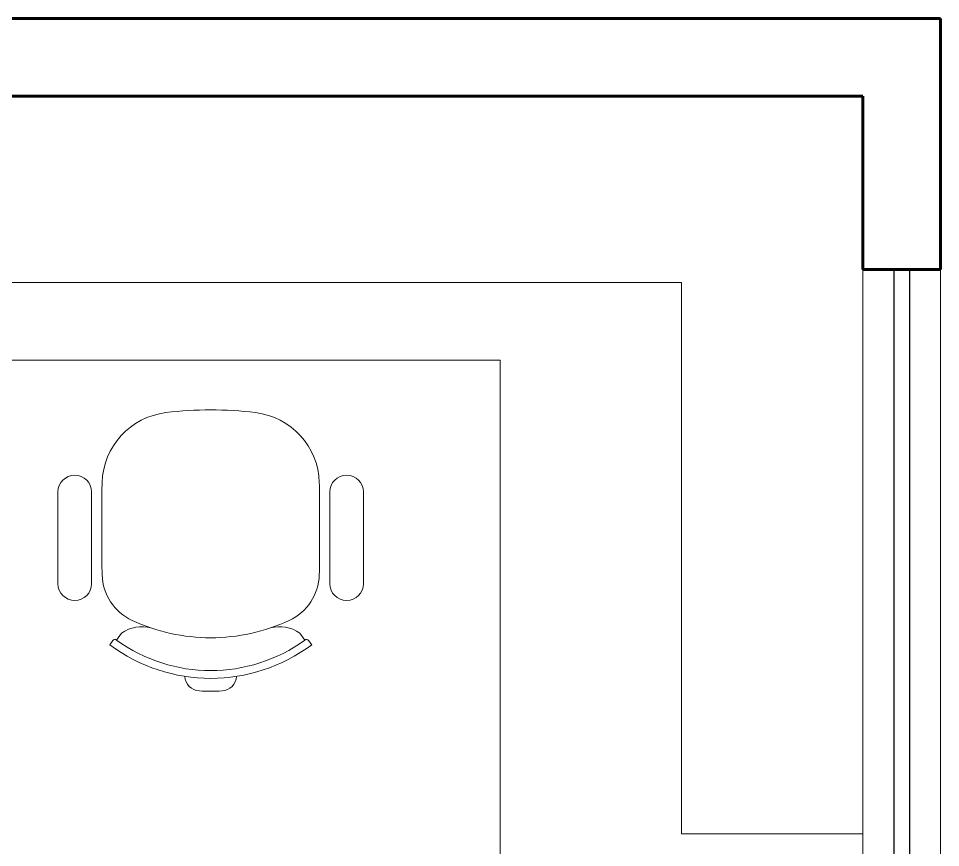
# Model space of a CAD drawing. Header units: millimetres. Extents: x 1127 to 14330, y -137 to 7568.
# Drawn here: x 13152.1 to 13330.1, y 7146.9 to 7307 of the extents above; entities that cross this region are included whole.
import ezdxf

# ---------------------------------------------------------------- set-up
doc = ezdxf.new("R2010")
doc.units = ezdxf.units.MM
doc.header["$LTSCALE"] = 0.01
for name, color, linetype, lineweight in [('0.05', 8, 'Continuous', 5), ('0.13', 6, 'Continuous', 13), ('0.35', 150, 'Continuous', 35), ('0.60', 4, 'Continuous', 60)]:
    doc.layers.add(name, color=color, linetype=linetype, lineweight=lineweight)

msp = doc.modelspace()

# ---------------------------------------------------------------- linework, layer by layer
at = {"color": 7, "lineweight": 30}
for p, q in [((13321.091, 7258.549), (13321.091, 7108.549)), ((13324.091, 7258.549), (13324.091, 7108.549))]:
    msp.add_line(p, q, dxfattribs=at)
at = {"layer": '0.05'}
for p, q in [((12975.091, 7256.049), (13280.091, 7256.049)), ((13280.091, 7256.049), (13280.091, 7149.567)), ((13245.091, 7241.049), (12975.091, 7241.049)), ((13245.091, 7043.66), (13245.091, 7241.049)), ((13159.691, 7215.602), (13159.691, 7197.891)), ((13166.191, 7215.602), (13166.191, 7197.891)), ((13212.175, 7215.602), (13212.175, 7197.891)), ((13218.675, 7215.602), (13218.675, 7197.891)), ((13170.286, 7186.909), (13169.683, 7186.106)), ((13171.992, 7188.352), (13170.986, 7187.009)), ((13206.374, 7188.352), (13207.381, 7187.009)), ((13208.081, 7186.909), (13208.683, 7186.106)), ((13280.091, 7149.567), (13315.091, 7149.567))]:
    msp.add_line(p, q, dxfattribs=at)
msp.add_lwpolyline([(13210.183, 7215.192), (13210.183, 7202.385, -0.0073855), (13210.142, 7199.579, -0.283766), (13204.363, 7190.807, -0.1092477), (13189.183, 7187.45, -0.1092477), (13174.004, 7190.807, -0.283766), (13168.225, 7199.579, -0.0073855), (13168.183, 7202.385), (13168.183, 7215.192, -0.0075456), (13168.217, 7217.455, -0.3710314), (13180.542, 7230.933, -0.0298757), (13189.183, 7231.45, -0.0298757), (13197.824, 7230.933, -0.3710314), (13210.149, 7217.455, -0.0075456)], format="xyb", close=True, dxfattribs=at)
for centre, radius, start, end in [((13162.941, 7215.602), 3.25, 0, 180), ((13215.425, 7215.602), 3.25, 0, 180), ((13162.941, 7197.891), 3.25, 180, 0), ((13215.425, 7197.891), 3.25, 180, 0), ((13175.856, 7182.967), 6.627, 74.26037, 125.65949), ((13202.51, 7182.967), 6.627, 54.34051, 105.73963), ((13170.686, 7186.609), 0.5, 54.0396, 143.1301), ((13189.183, 7212.106), 31, 234.0396, 305.9604), ((13207.681, 7186.609), 0.5, 36.8699, 125.9604), ((13189.183, 7212.106), 32.5, 233.1301, 306.8699), ((13187.183, 7180.169), 3, 183.37191, 266.41668), ((13191.183, 7180.169), 3, 273.58332, 356.62809), ((13189.183, 7212.106), 35, 266.41668, 273.58332)]:
    msp.add_arc(centre, radius, start, end, dxfattribs=at)
at = {"layer": '0.13'}
for p, q in [((13315.091, 7259.604), (13315.091, 7108.549)), ((13330.091, 7258.549), (13330.091, 7108.549))]:
    msp.add_line(p, q, dxfattribs=at)
at = {"layer": '0.35'}
msp.add_line((13330.091, 7307.049), (12149.091, 7307.049), dxfattribs=at)
at = {"layer": '0.60'}
for p, q in [((13315.091, 7307.049), (12960.091, 7307.049)), ((13330.091, 7307.049), (13255.091, 7307.049)), ((13330.091, 7258.549), (13330.091, 7307.049)), ((13315.091, 7292.049), (12975.091, 7292.049)), ((12975.091, 7292.049), (13315.091, 7292.049)), ((13315.091, 7292.049), (13073.591, 7292.049)), ((13080.091, 7292.049), (13315.091, 7292.049)), ((13315.091, 7258.549), (13315.091, 7292.049)), ((13315.091, 7259.604), (13315.091, 7292.049)), ((13315.091, 7258.549), (13330.091, 7258.549))]:
    msp.add_line(p, q, dxfattribs=at)

doc.saveas('drawing.dxf')
